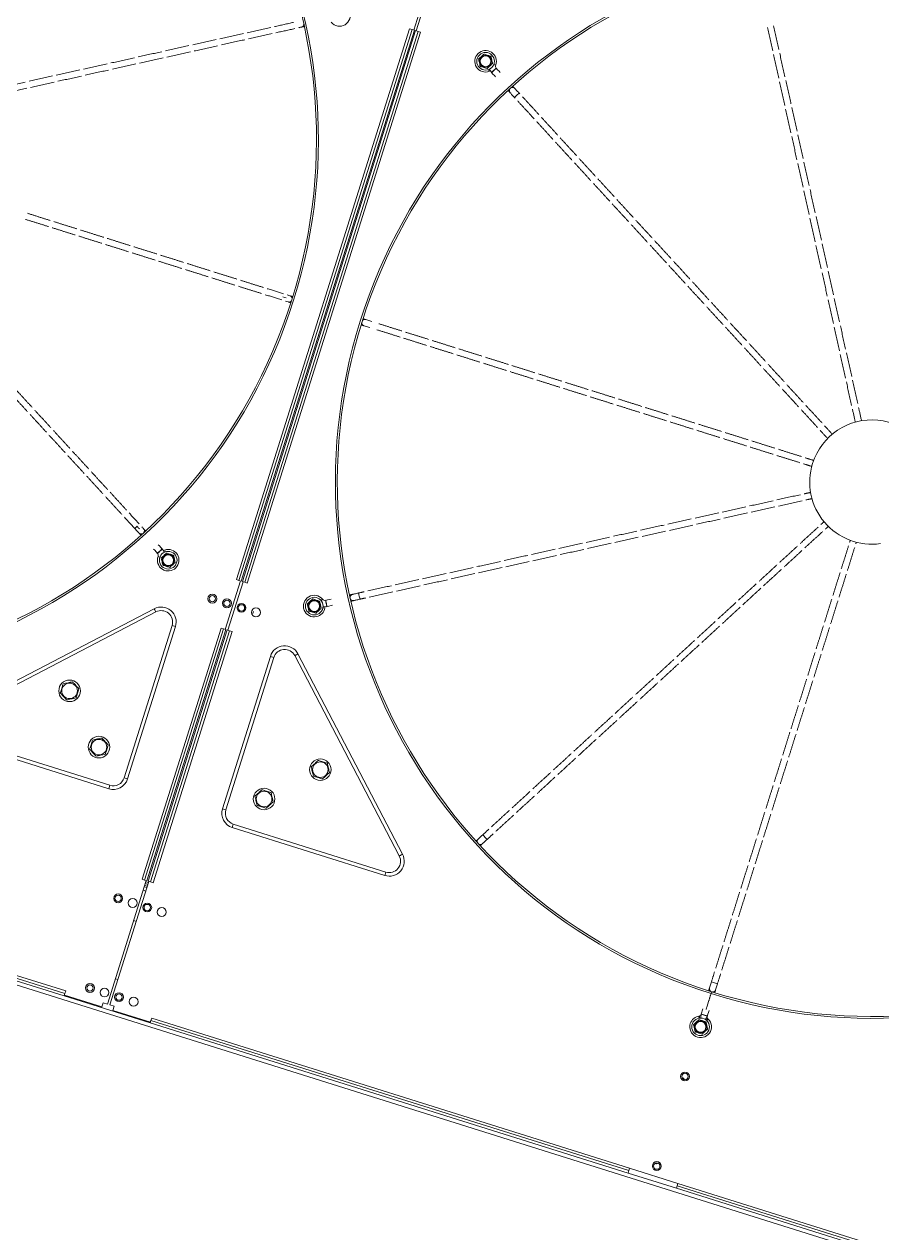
# Model space of a CAD drawing. Header units: metres. Extents: x -17822 to 152406, y -4219 to 19791.
# Drawn here: x 115973.1 to 116040.7, y 6614.1 to 6709.3 of the extents above; entities that cross this region are included whole.
import ezdxf

# ---------------------------------------------------------------- set-up
doc = ezdxf.new("R2010")
doc.units = ezdxf.units.M
doc.header["$LTSCALE"] = 100
doc.header["$MEASUREMENT"] = 0
doc.layers.get('0').update_dxf_attribs({"color": 9, "lineweight": 9})
doc.layers.add('Chiller', color=32, linetype='Continuous', lineweight=9)

# ---------------------------------------------------------------- blocks, each defined once
blk = doc.blocks.new('Chiller')
at = {"layer": 'Chiller', "linetype": 'Continuous'}
for p, q in [((182.382, 27.995), (183.582, 31.81)), ((182.58, 27.932), (183.779, 31.748)), ((182.052, 28.098), (168.407, -15.307)), ((182.243, 28.038), (168.598, -15.367)), ((182.433, 27.979), (168.789, -15.427)), ((168.884, -15.457), (182.529, 27.949)), ((169.075, -15.517), (182.72, 27.889)), ((169.266, -15.577), (182.91, 27.829)), ((182.243, 28.038), (182.052, 28.098)), ((182.243, 28.038), (182.433, 27.979)), ((182.72, 27.889), (182.529, 27.949)), ((182.72, 27.889), (182.91, 27.829)), ((172.2, 6.929), (172.057, 6.974)), ((172.2, 6.929), (172.343, 6.884)), ((172.417, 7.122), (172.63, 7.055)), ((172.481, 6.578), (172.267, 6.645)), ((178.597, 5.18), (179.067, 5.032)), ((178.917, 4.555), (178.447, 4.703)), ((167.538, -19.227), (168.737, -15.411)), ((167.736, -19.289), (168.935, -15.473)), ((168.407, -15.307), (168.598, -15.367)), ((168.598, -15.367), (168.789, -15.427)), ((169.075, -15.517), (168.884, -15.457)), ((169.266, -15.577), (169.075, -15.517)), ((146.154, -25.832), (161.935, -17.6)), ((146.285, -26.083), (162.066, -17.851)), ((168.974, -17.839), (169.047, -17.605)), ((169.047, -17.605), (169.121, -17.372)), ((169.763, -17.816), (169.716, -17.968)), ((169.763, -17.816), (169.716, -17.968)), ((163.341, -18.919), (159.567, -30.925)), ((163.611, -19.003), (159.836, -31.01)), ((163.341, -18.919), (163.611, -19.003)), ((167.207, -19.123), (160.985, -38.918)), ((167.398, -19.183), (161.176, -38.978)), ((167.589, -19.243), (161.366, -39.038)), ((161.462, -39.068), (167.684, -19.273)), ((161.653, -39.128), (167.875, -19.333)), ((161.843, -39.188), (168.066, -19.393)), ((167.398, -19.183), (167.207, -19.123)), ((167.398, -19.183), (167.589, -19.243)), ((167.684, -19.273), (167.875, -19.333)), ((167.875, -19.333), (168.066, -19.393)), ((167.31, -33.359), (171.084, -21.353)), ((171.354, -21.438), (167.58, -33.444)), ((171.354, -21.438), (171.084, -21.353)), ((181.243, -37.072), (173.011, -21.291)), ((173.262, -21.16), (181.494, -36.941)), ((73.814, -22.942), (587.431, -184.399)), ((158.353, -31.784), (146.347, -28.009)), ((158.438, -31.514), (146.432, -27.739)), ((159.567, -30.925), (159.836, -31.01)), ((158.353, -31.784), (158.438, -31.514)), ((167.58, -33.444), (167.31, -33.359)), ((168.084, -34.842), (168.169, -34.573)), ((180.09, -38.617), (168.084, -34.842)), ((168.169, -34.573), (180.175, -38.347)), ((154.909, -47.91), (117.274, -36.079)), ((117.334, -35.889), (154.969, -47.719)), ((154.849, -48.101), (117.214, -36.27)), ((158.256, -48.753), (161.315, -39.022)), ((160.985, -38.918), (161.176, -38.978)), ((161.176, -38.978), (161.366, -39.038)), ((180.09, -38.617), (180.175, -38.347)), ((158.454, -48.815), (161.513, -39.084)), ((161.075, -39.785), (161.273, -39.847)), ((161.165, -39.499), (161.363, -39.561)), ((161.393, -39.466), (161.195, -39.404)), ((161.438, -39.323), (161.24, -39.261)), ((161.483, -39.18), (161.285, -39.118)), ((161.653, -39.128), (161.462, -39.068)), ((161.843, -39.188), (161.653, -39.128)), ((160.326, -42.17), (160.523, -42.232)), ((158.886, -46.749), (159.084, -46.811)), ((205.675, -47.476), (205.823, -47.007)), ((205.823, -47.007), (206.3, -47.157)), ((206.3, -47.157), (206.152, -47.626)), ((154.849, -48.101), (154.909, -47.91)), ((154.849, -48.101), (161.622, -50.23)), ((157.822, -48.979), (154.865, -48.05)), ((154.969, -47.719), (154.909, -47.91)), ((205.623, -48.476), (205.578, -48.62)), ((205.623, -48.476), (205.636, -48.434)), ((205.681, -48.291), (205.636, -48.434)), ((205.681, -48.291), (205.694, -48.249)), ((205.739, -48.106), (205.694, -48.249)), ((205.739, -48.106), (205.752, -48.064)), ((205.797, -47.921), (205.752, -48.064)), ((205.797, -47.921), (205.842, -47.778)), ((157.822, -48.979), (157.926, -48.649)), ((157.926, -48.649), (158.256, -48.753)), ((158.785, -48.919), (158.454, -48.815)), ((158.681, -49.249), (158.785, -48.919)), ((158.681, -49.249), (161.638, -50.179)), ((205.161, -49.112), (205.022, -49.553)), ((205.022, -49.553), (205.161, -49.112)), ((205.444, -49.045), (205.399, -49.188)), ((205.444, -49.045), (205.462, -48.99)), ((205.507, -48.846), (205.462, -48.99)), ((205.499, -49.703), (205.638, -49.262)), ((205.638, -49.262), (205.499, -49.703)), ((205.507, -48.846), (205.52, -48.805)), ((205.565, -48.661), (205.52, -48.805)), ((205.565, -48.661), (205.578, -48.62)), ((161.622, -50.23), (161.682, -50.039)), ((199.256, -62.06), (161.622, -50.23)), ((161.742, -49.848), (161.682, -50.039)), ((199.316, -61.87), (161.682, -50.039)), ((161.742, -49.848), (199.376, -61.679)), ((205.499, -49.703), (205.022, -49.553)), ((205.022, -49.553), (205.499, -49.703)), ((205.505, -49.685), (205.028, -49.535)), ((205.028, -49.535), (205.505, -49.685)), ((199.256, -62.06), (199.316, -61.87)), ((199.376, -61.679), (199.316, -61.87)), ((203.192, -62.878), (199.376, -61.679)), ((199.256, -62.06), (203.072, -63.26)), ((203.072, -63.26), (203.132, -63.069)), ((240.706, -75.09), (203.072, -63.26)), ((203.132, -63.069), (203.192, -62.878)), ((240.766, -74.9), (203.132, -63.069)), ((203.192, -62.878), (240.826, -74.709))]:
    blk.add_line(p, q, dxfattribs=at)
at = {"layer": 'Chiller', "linetype": 'Continuous', "flags": 128}
for points in [[(173.526, 28.226), (173.504, 28.221), (173.468, 28.213), (173.42, 28.202), (173.359, 28.188), (173.318, 28.179)], [(188.872, 24.997), (188.857, 24.984), (188.818, 24.947), (188.758, 24.892), (188.687, 24.828), (188.617, 24.763), (188.557, 24.708), (188.517, 24.671), (188.503, 24.659), (188.503, 24.659)], [(188.884, 24.983), (188.87, 24.97), (188.83, 24.933), (188.771, 24.878), (188.7, 24.814), (188.63, 24.749), (188.57, 24.694), (188.53, 24.657), (188.516, 24.645), (188.516, 24.645)], [(188.834, 25.239), (188.816, 25.246), (188.766, 25.265), (188.69, 25.293), (188.687, 25.294)], [(188.872, 24.997), (188.989, 24.869), (189.103, 24.745), (189.184, 24.656)], [(188.816, 24.318), (188.734, 24.407), (188.621, 24.531), (188.503, 24.659)], [(190.308, 22.692), (190.249, 22.756), (190.193, 22.818), (190.139, 22.876), (190.091, 22.929), (190.049, 22.974), (190.015, 23.011), (189.99, 23.038), (189.975, 23.055)], [(190.677, 23.03), (190.662, 23.017), (190.623, 22.981), (190.563, 22.926), (190.492, 22.861), (190.422, 22.796), (190.362, 22.742), (190.322, 22.705), (190.308, 22.692), (190.308, 22.692)], [(190.344, 23.393), (190.359, 23.376), (190.384, 23.349), (190.417, 23.312), (190.459, 23.267), (190.507, 23.214), (190.561, 23.156), (190.618, 23.094), (190.677, 23.03)], [(160.401, -11.272), (160.415, -11.259), (160.455, -11.223), (160.515, -11.168), (160.585, -11.103)], [(160.734, -11.635), (160.719, -11.618), (160.694, -11.591), (160.66, -11.554), (160.618, -11.509), (160.57, -11.456), (160.517, -11.398), (160.46, -11.336), (160.401, -11.272)], [(160.673, -11.199), (160.634, -11.157), (160.601, -11.121), (160.579, -11.097), (160.572, -11.089)], [(160.775, -11.31), (160.767, -11.301), (160.745, -11.277), (160.712, -11.241), (160.673, -11.199)], [(160.958, -11.14), (160.987, -11.171), (161.028, -11.216), (161.062, -11.253), (161.087, -11.28), (161.102, -11.297)], [(162.206, -13.239), (162.089, -13.111), (161.975, -12.987), (161.893, -12.898)], [(162.193, -13.225), (162.207, -13.212), (162.247, -13.175), (162.307, -13.12), (162.377, -13.056), (162.448, -12.991), (162.508, -12.936), (162.548, -12.899), (162.562, -12.887)], [(162.206, -13.239), (162.22, -13.226), (162.26, -13.189), (162.32, -13.134), (162.39, -13.07), (162.461, -13.005), (162.52, -12.95), (162.56, -12.913), (162.574, -12.901), (162.574, -12.901)], [(162.262, -12.56), (162.343, -12.649), (162.457, -12.773), (162.574, -12.901)], [(162.755, -12.977), (162.761, -12.995), (162.78, -13.046), (162.807, -13.122), (162.808, -13.125)], [(162.243, -13.481), (162.261, -13.488), (162.312, -13.507), (162.388, -13.535), (162.39, -13.536)], [(175.426, -16.941), (175.596, -16.903), (175.76, -16.866), (175.877, -16.84)], [(175.426, -16.941), (175.43, -16.959), (175.442, -17.012), (175.46, -17.091), (175.481, -17.185), (175.501, -17.278), (175.519, -17.357), (175.531, -17.41), (175.535, -17.429), (175.535, -17.429)], [(175.445, -16.936), (175.449, -16.955), (175.461, -17.008), (175.478, -17.087), (175.499, -17.181), (175.52, -17.274), (175.537, -17.353), (175.549, -17.406), (175.553, -17.425)], [(177.551, -16.468), (177.573, -16.463), (177.609, -16.455), (177.658, -16.444), (177.718, -16.43), (177.788, -16.415), (177.865, -16.398), (177.947, -16.379), (178.032, -16.361)], [(178.14, -16.849), (178.056, -16.868), (177.974, -16.886), (177.896, -16.903), (177.827, -16.919), (177.767, -16.932), (177.718, -16.943), (177.682, -16.951), (177.66, -16.956)], [(178.032, -16.361), (178.036, -16.379), (178.048, -16.432), (178.065, -16.511), (178.086, -16.605), (178.107, -16.698), (178.125, -16.777), (178.136, -16.83), (178.14, -16.849), (178.14, -16.849)], [(162.066, -17.851), (162.045, -17.81), (162.024, -17.77), (162.004, -17.732), (161.986, -17.697), (161.97, -17.666), (161.955, -17.639), (161.944, -17.616), (161.935, -17.6)], [(175.379, -17.547), (175.36, -17.544), (175.307, -17.534), (175.227, -17.519), (175.224, -17.519)], [(175.986, -17.328), (175.869, -17.354), (175.704, -17.391), (175.535, -17.429)], [(173.011, -21.291), (173.052, -21.27), (173.091, -21.249), (173.129, -21.229), (173.164, -21.211), (173.196, -21.195), (173.223, -21.181), (173.245, -21.169), (173.262, -21.16)], [(187.451, -35.747), (187.468, -35.732), (187.495, -35.707), (187.532, -35.673), (187.577, -35.631), (187.63, -35.583), (187.688, -35.53), (187.75, -35.473), (187.814, -35.414)], [(188.152, -35.782), (188.088, -35.841), (188.026, -35.898), (187.968, -35.952), (187.915, -36), (187.87, -36.041), (187.833, -36.075), (187.806, -36.1), (187.789, -36.115)], [(188.152, -35.782), (188.139, -35.768), (188.102, -35.729), (188.047, -35.669), (187.983, -35.598), (187.918, -35.528), (187.863, -35.468), (187.827, -35.428), (187.814, -35.414), (187.814, -35.414)], [(181.494, -36.941), (181.477, -36.95), (181.455, -36.961), (181.428, -36.976), (181.397, -36.992), (181.362, -37.01), (181.324, -37.03), (181.284, -37.051), (181.243, -37.072)], [(204.831, -49.707), (204.834, -49.725), (204.843, -49.779), (204.857, -49.859), (204.857, -49.861)]]:
    blk.add_lwpolyline(points, dxfattribs=at)
at = {"layer": 'Chiller', "linetype": 'Continuous'}
for centre, radius in [((188.038, 25.535), 0.693), ((188.038, 25.535), 0.477), ((188.038, 25.535), 0.425), ((163.04, -13.777), 0.693), ((163.04, -13.777), 0.477), ((163.04, -13.777), 0.425), ((166.519, -16.81), 0.35), ((166.519, -16.81), 0.25), ((167.664, -17.17), 0.35), ((167.664, -17.17), 0.25), ((174.543, -17.393), 0.693), ((174.543, -17.393), 0.477), ((174.543, -17.393), 0.425), ((168.809, -17.53), 0.35), ((168.809, -17.53), 0.25), ((169.954, -17.89), 0.35), ((169.954, -17.89), 0.35), ((155.273, -24.07), 0.85), ((155.273, -24.07), 0.612), ((157.585, -28.503), 0.85), ((157.585, -28.503), 0.612), ((175.024, -30.279), 0.85), ((175.024, -30.279), 0.612), ((170.59, -32.591), 0.85), ((170.59, -32.591), 0.612), ((159.097, -40.421), 0.35), ((159.097, -40.421), 0.25), ((160.242, -40.781), 0.35), ((161.387, -41.141), 0.35), ((161.387, -41.141), 0.25), ((162.531, -41.501), 0.35), ((156.878, -47.481), 0.35), ((156.878, -47.481), 0.25), ((158.023, -47.841), 0.35), ((159.168, -48.201), 0.35), ((159.168, -48.201), 0.25), ((160.312, -48.56), 0.35), ((204.973, -50.545), 0.693), ((204.973, -50.545), 0.693), ((204.973, -50.545), 0.477), ((204.973, -50.545), 0.477), ((204.973, -50.545), 0.425), ((204.973, -50.545), 0.425), ((203.743, -54.456), 0.35), ((203.743, -54.456), 0.25), ((201.524, -61.515), 0.35), ((201.524, -61.515), 0.25)]:
    blk.add_circle(centre, radius, dxfattribs=at)
for centre, radius, start, end in [((132.61, 19.374), 42.25, 252.54925, 72.54925), ((132.61, 19.374), 42.1, 252.54925, 72.54925), ((218.468, -7.616), 42.25, 72.54925, 252.54925), ((218.468, -7.616), 42.1, 72.54925, 252.54925), ((218.468, -7.616), 42.25, 252.54925, 72.54925), ((218.468, -7.616), 42.1, 252.54925, 72.54925), ((176.535, 29.151), 0.85, 219.58495, 102.54925), ((173.471, 28.467), 0.247, 282.90186, 357.95999), ((188.038, 25.535), 0.85, 339.58495, 289.58495), ((120.105, 0.55), 72.378, 19.52081, 19.64509), ((189.068, 25.152), 0.75, 198.03207, 222.54925), ((189.068, 25.152), 0.25, 159.58495, 222.54925), ((190.158, 23.221), 0.247, 147.12826, 222.20691), ((190.162, 23.225), 0.247, 42.89211, 117.96544), ((172.556, 6.821), 0.246, 4.71365, 72.32838), ((172.553, 6.813), 0.246, 252.77012, 320.38486), ((178.522, 4.937), 0.246, 184.72157, 252.32046), ((178.524, 4.945), 0.246, 72.77805, 140.37694), ((218.468, -7.616), 4.9, 288.38847, 162.54925), ((218.468, -7.616), 4.9, 162.54925, 277.94934), ((160.919, -11.463), 0.247, 327.13812, 42.19748), ((160.915, -11.467), 0.247, 222.9096, 297.94683), ((163.04, -13.777), 0.85, 159.58495, 109.58495), ((162.009, -13.394), 0.25, 339.58495, 42.54925), ((162.009, -13.394), 0.75, 18.0321, 42.54925), ((174.543, -17.393), 0.85, 39.58495, 282.54925), ((135.81, 30.649), 61.707, 309.51999, 309.66576), ((175.39, -16.692), 0.25, 219.58495, 282.54925), ((177.606, -16.709), 0.247, 102.89077, 177.97065), ((177.608, -16.714), 0.247, 207.13257, 282.20803), ((162.482, -18.649), 1.183, 342.54925, 117.54925), ((162.482, -18.649), 0.9, 342.54925, 117.54925), ((174.543, -17.393), 0.85, 282.54925, 349.58495), ((175.39, -16.692), 0.75, 258.02924, 282.54925), ((172.213, -21.707), 1.183, 27.54925, 162.54925), ((172.213, -21.707), 0.9, 27.54925, 162.54925), ((158.708, -30.655), 1.183, 252.54925, 342.54925), ((158.708, -30.655), 0.9, 252.54925, 342.54925), ((168.439, -33.714), 1.183, 162.54925, 252.54925), ((168.439, -33.714), 0.9, 162.54925, 252.54925), ((187.618, -35.928), 0.246, 132.75626, 200.38736), ((187.623, -35.933), 0.246, 244.72463, 312.31761), ((180.445, -37.488), 1.183, 252.54925, 27.54925), ((180.445, -37.488), 0.9, 252.54925, 27.54925), ((205.912, -47.549), 0.247, 162.90677, 237.95145), ((205.917, -47.551), 0.247, 267.15888, 342.17992), ((204.973, -50.545), 0.85, 162.54925, 45.51356), ((204.973, -50.545), 0.85, 95.51356, 162.54925), ((204.79, -49.46), 0.25, 279.58495, 342.54925), ((254.218, -45.011), 49.55, 185.42887, 185.61042), ((205.744, -49.76), 0.75, 162.54925, 187.06344), ((204.79, -49.46), 0.75, 318.02783, 342.54925), ((167.751, -17.829), 49.55, 319.48809, 319.66964), ((242.191, -86.009), 51.404, 135.43557, 135.61055), ((205.744, -49.76), 0.25, 162.54925, 225.51356), ((203.402, -54.873), 0.35, 28.94631, 72.54938), ((201.483, -60.978), 0.35, 252.54931, 296.15202)]:
    blk.add_arc(centre, radius, start, end, dxfattribs=at)
for points in [[(171.409, 28.267), (172.917, 28.602)], [(167.117, 27.311), (168.97, 27.724)], [(169.257, 27.787), (171.111, 28.2)], [(171.229, 27.714), (169.374, 27.301)], [(173.026, 28.114), (171.521, 27.779)], [(173.758, 28.277), (173.526, 28.226)], [(210.65, 26.352), (210.237, 28.208)], [(210.723, 28.328), (211.136, 26.471)], [(162.816, 26.354), (164.671, 26.767)], [(164.97, 26.833), (166.822, 27.246)], [(166.93, 26.757), (165.077, 26.345)], [(169.086, 27.237), (167.23, 26.824)], [(158.531, 25.4), (160.377, 25.811)], [(160.671, 25.876), (162.528, 26.29)], [(162.644, 25.803), (160.785, 25.389)], [(164.787, 26.28), (162.935, 25.868)], [(211.128, 24.209), (210.715, 26.061)], [(211.202, 26.177), (211.615, 24.321)], [(154.224, 24.441), (156.083, 24.855)], [(156.373, 24.92), (158.231, 25.333)], [(158.346, 24.846), (156.486, 24.433)], [(160.5, 25.326), (158.639, 24.912)], [(149.936, 23.487), (151.783, 23.898)], [(152.082, 23.964), (153.939, 24.378)], [(154.053, 23.891), (152.198, 23.478)], [(156.206, 24.37), (154.351, 23.957)], [(211.606, 22.061), (211.194, 23.91)], [(211.681, 24.021), (212.093, 22.173)], [(151.909, 23.414), (150.048, 22.999)], [(189.975, 23.055), (189.815, 23.229)], [(190.183, 23.568), (190.344, 23.393)], [(190.677, 23.03), (190.738, 22.963)], [(190.371, 22.623), (190.308, 22.692)], [(191.867, 20.994), (190.572, 22.405)], [(190.943, 22.74), (192.231, 21.337)], [(192.429, 21.121), (193.715, 19.721)], [(212.085, 19.908), (211.672, 21.762)], [(212.157, 21.885), (212.57, 20.029)], [(193.347, 19.381), (192.066, 20.777)], [(194.839, 17.756), (193.554, 19.156)], [(193.922, 19.495), (195.206, 18.095)], [(212.563, 17.761), (212.15, 19.614)], [(212.637, 19.73), (213.049, 17.877)], [(196.328, 16.134), (195.044, 17.533)], [(195.406, 17.878), (196.693, 16.476)], [(213.04, 15.615), (212.627, 17.472)], [(213.115, 17.582), (213.526, 15.734)], [(196.889, 16.263), (198.175, 14.861)], [(197.813, 14.516), (196.53, 15.914)], [(213.518, 13.467), (213.106, 15.319)], [(213.591, 15.44), (214.004, 13.586)], [(199.303, 12.893), (198.014, 14.297)], [(198.383, 14.635), (199.665, 13.238)], [(151.948, 13.557), (153.751, 12.99)], [(153.611, 12.51), (151.794, 13.081)], [(155.706, 11.851), (153.897, 12.42)], [(154.039, 12.9), (155.851, 12.33)], [(200.789, 11.274), (199.503, 12.675)], [(199.866, 13.019), (201.154, 11.616)], [(213.997, 11.319), (213.584, 13.172)], [(214.069, 13.294), (214.483, 11.436)], [(157.806, 11.191), (155.993, 11.761)], [(156.139, 12.239), (157.96, 11.667)], [(158.244, 11.578), (160.047, 11.011)], [(159.901, 10.533), (158.094, 11.101)], [(160.336, 10.92), (162.151, 10.35)], [(202.278, 9.652), (200.993, 11.052)], [(201.352, 11.4), (202.635, 10.002)], [(214.474, 9.175), (214.06, 11.032)], [(214.548, 11.143), (214.961, 9.288)], [(162.004, 9.872), (160.188, 10.442)], [(164.106, 9.211), (162.287, 9.783)], [(162.431, 10.262), (164.254, 9.689)], [(164.539, 9.599), (166.346, 9.031)], [(202.847, 9.771), (204.127, 8.376)], [(166.2, 8.553), (164.393, 9.121)], [(166.632, 8.941), (168.446, 8.371)], [(203.762, 8.035), (202.48, 9.432)], [(214.953, 7.023), (214.541, 8.873)], [(215.026, 8.998), (215.438, 7.143)], [(168.297, 7.893), (166.486, 8.463)], [(170.398, 7.233), (168.584, 7.803)], [(168.733, 8.281), (170.553, 7.708)], [(205.252, 6.412), (203.971, 7.807)], [(204.333, 8.153), (205.619, 6.751)], [(171.981, 6.735), (170.685, 7.143)], [(170.84, 7.618), (172.131, 7.212)], [(172.63, 7.055), (172.846, 6.987)], [(215.431, 4.873), (215.018, 6.729)], [(215.504, 6.847), (215.917, 4.993)], [(172.697, 6.51), (172.481, 6.578)], [(206.743, 4.787), (205.456, 6.189)], [(205.817, 6.536), (207.104, 5.134)], [(178.447, 4.703), (178.231, 4.771)], [(178.381, 5.248), (178.597, 5.18)], [(179.621, 4.858), (181.444, 4.285)], [(207.307, 4.913), (208.592, 3.513)], [(181.297, 3.807), (179.484, 4.377)], [(181.731, 4.195), (183.538, 3.626)], [(208.226, 3.172), (206.939, 4.574)], [(215.91, 2.723), (215.495, 4.586)], [(215.982, 4.7), (216.393, 2.854)], [(183.387, 3.15), (181.584, 3.717)], [(185.494, 2.488), (183.673, 3.06)], [(183.825, 3.536), (185.64, 2.966)], [(185.927, 2.876), (187.743, 2.305)], [(209.716, 1.548), (208.433, 2.947)], [(208.791, 3.295), (210.078, 1.894)], [(187.596, 1.827), (185.78, 2.397)], [(188.025, 2.216), (189.838, 1.646)], [(216.388, 0.578), (215.974, 2.434)], [(216.459, 2.558), (216.872, 0.703)], [(189.682, 1.171), (187.876, 1.739)], [(191.792, 0.508), (189.974, 1.079)], [(190.117, 1.558), (191.926, 0.99)], [(211.203, -0.071), (209.921, 1.326)], [(210.282, 1.671), (211.563, 0.275)], [(193.887, -0.151), (192.077, 0.418)], [(192.213, 0.899), (194.036, 0.326)], [(194.323, 0.236), (196.129, -0.332)], [(211.769, 0.051), (213.053, -1.347)], [(216.868, -1.582), (216.453, 0.283)], [(216.939, 0.404), (217.349, -1.442)], [(151.951, -2.067), (150.672, -0.673)], [(151.031, -0.325), (152.317, -1.726)], [(195.984, -0.81), (194.176, -0.242)], [(198.086, -1.471), (196.269, -0.9)], [(196.417, -0.422), (198.23, -0.992)], [(212.696, -1.698), (211.406, -0.292)], [(200.187, -2.131), (198.374, -1.561)], [(198.517, -1.082), (200.333, -1.653)], [(200.615, -1.742), (202.429, -2.312)], [(213.254, -1.566), (214.537, -2.964)], [(217.16, -2.893), (216.932, -1.87)], [(217.415, -1.738), (217.648, -2.785)], [(153.442, -3.691), (152.156, -2.289)], [(152.524, -1.952), (153.807, -3.349)], [(202.279, -2.789), (200.467, -2.219)], [(202.71, -2.4), (204.52, -2.969)], [(214.19, -3.326), (212.901, -1.921)], [(154.005, -3.565), (155.293, -4.968)], [(204.386, -3.451), (202.57, -2.88)], [(206.479, -4.109), (204.671, -3.541)], [(204.811, -3.061), (206.623, -3.63)], [(206.911, -3.721), (208.725, -4.291)], [(214.974, -4.18), (214.39, -3.543)], [(214.745, -3.19), (215.343, -3.842)], [(154.925, -5.307), (153.645, -3.912)], [(208.581, -4.77), (206.769, -4.2)], [(209.007, -4.38), (210.819, -4.949)], [(156.421, -6.936), (155.133, -5.533)], [(155.497, -5.191), (156.779, -6.587)], [(210.686, -5.432), (208.869, -4.86)], [(212.787, -6.092), (210.973, -5.522)], [(211.101, -5.038), (212.913, -5.608)], [(213.2, -5.698), (213.874, -5.91)], [(213.724, -6.387), (213.072, -6.182)], [(157.902, -8.549), (156.616, -7.149)], [(156.98, -6.806), (158.274, -8.215)], [(158.469, -8.428), (159.755, -9.829)], [(213.119, -8.55), (213.637, -8.435)], [(159.393, -10.174), (158.109, -8.776)], [(208.836, -9.504), (210.68, -9.093)], [(210.976, -9.027), (212.83, -8.615)], [(212.962, -9.097), (211.113, -9.509)], [(213.745, -8.923), (213.261, -9.031)], [(160.401, -11.272), (159.597, -10.397)], [(159.959, -10.051), (160.755, -10.919)], [(204.539, -10.46), (206.397, -10.047)], [(206.682, -9.983), (208.537, -9.57)], [(208.668, -10.053), (206.809, -10.467)], [(210.814, -9.576), (208.961, -9.988)], [(161.102, -11.297), (161.263, -11.471)], [(200.244, -11.416), (202.101, -11.003)], [(202.386, -10.939), (204.241, -10.527)], [(204.373, -11.009), (202.515, -11.423)], [(206.515, -10.533), (204.66, -10.946)], [(212.818, -12.463), (214.221, -11.174)], [(214.439, -10.974), (214.693, -10.741)], [(215.032, -11.109), (214.804, -11.318)], [(160.894, -11.81), (160.734, -11.635)], [(195.952, -12.372), (197.81, -11.958)], [(198.103, -11.893), (199.956, -11.48)], [(200.064, -11.968), (198.21, -12.381)], [(202.217, -11.489), (200.365, -11.902)], [(214.58, -11.524), (213.177, -12.811)], [(216.712, -12.368), (216.762, -12.209)], [(217.239, -12.359), (217.2, -12.481)], [(191.66, -13.327), (193.513, -12.915)], [(193.8, -12.851), (195.661, -12.436)], [(195.771, -12.924), (193.921, -13.336)], [(197.924, -12.445), (196.065, -12.859)], [(211.203, -13.945), (212.604, -12.659)], [(212.951, -13.019), (211.552, -14.303)], [(216.055, -14.457), (216.623, -12.652)], [(217.109, -12.771), (216.538, -14.588)], [(187.355, -14.285), (189.221, -13.87)], [(189.509, -13.806), (191.363, -13.393)], [(191.479, -13.88), (189.628, -14.292)], [(193.626, -13.402), (191.769, -13.815)], [(209.583, -15.432), (210.985, -14.145)], [(183.07, -15.239), (184.922, -14.827)], [(185.214, -14.762), (187.072, -14.348)], [(187.187, -14.835), (185.327, -15.249)], [(189.331, -14.358), (187.478, -14.77)], [(211.336, -14.502), (209.929, -15.793)], [(215.394, -16.558), (215.965, -14.743)], [(216.449, -14.872), (215.878, -16.686)], [(178.772, -16.196), (180.622, -15.784)], [(180.918, -15.718), (182.781, -15.304)], [(182.889, -15.792), (181.033, -16.205)], [(185.041, -15.313), (183.187, -15.725)], [(207.96, -16.922), (209.36, -15.636)], [(209.713, -15.991), (208.308, -17.281)], [(177.32, -16.519), (177.551, -16.468)], [(177.66, -16.956), (177.428, -17.007)], [(178.032, -16.361), (178.482, -16.26)], [(178.588, -16.749), (178.14, -16.849)], [(180.742, -16.27), (178.88, -16.684)], [(206.34, -18.408), (207.745, -17.119)], [(214.736, -18.652), (215.304, -16.846)], [(215.787, -16.977), (215.217, -18.789)], [(208.092, -17.479), (206.688, -18.768)], [(204.72, -19.895), (206.12, -18.611)], [(206.47, -18.968), (205.066, -20.256)], [(214.077, -20.75), (214.645, -18.941)], [(215.128, -19.075), (214.558, -20.888)], [(203.103, -21.38), (204.499, -20.098)], [(204.849, -20.456), (203.441, -21.748)], [(201.481, -22.869), (202.877, -21.587)], [(213.416, -22.852), (213.985, -21.042)], [(214.468, -21.173), (213.897, -22.988)], [(203.227, -21.945), (201.82, -23.237)], [(199.86, -24.357), (201.261, -23.07)], [(201.606, -23.433), (200.203, -24.72)], [(212.757, -24.948), (213.326, -23.138)], [(213.807, -23.275), (213.237, -25.088)], [(198.241, -25.843), (199.636, -24.563)], [(199.985, -24.92), (198.578, -26.212)], [(212.096, -27.052), (212.667, -25.234)], [(213.147, -25.375), (212.578, -27.185)], [(196.619, -27.332), (198.022, -26.044)], [(198.366, -26.407), (196.963, -27.694)], [(194.998, -28.82), (196.393, -27.539)], [(211.439, -29.141), (212.006, -27.338)], [(212.488, -27.472), (211.918, -29.286)], [(196.743, -27.896), (195.343, -29.182)], [(193.379, -30.306), (194.773, -29.026)], [(195.121, -29.386), (193.718, -30.673)], [(210.778, -31.245), (211.347, -29.435)], [(211.827, -29.574), (211.257, -31.387)], [(191.752, -31.799), (193.156, -30.51)], [(193.495, -30.878), (192.099, -32.16)], [(190.138, -33.281), (191.536, -31.998)], [(191.88, -32.36), (190.475, -33.65)], [(210.117, -33.346), (210.688, -31.529)], [(211.166, -31.678), (210.598, -33.484)], [(188.514, -34.772), (189.914, -33.486)], [(190.255, -33.852), (188.858, -35.134)], [(209.46, -35.438), (210.028, -33.628)], [(210.507, -33.774), (209.937, -35.588)], [(187.814, -35.414), (188.297, -34.97)], [(187.284, -35.9), (187.451, -35.747)], [(187.789, -36.115), (187.622, -36.269)], [(188.639, -35.335), (188.152, -35.782)], [(208.8, -37.538), (209.37, -35.724)], [(209.848, -35.87), (209.276, -37.689)], [(208.138, -39.643), (208.71, -37.822)], [(209.187, -37.971), (208.618, -39.782)], [(207.48, -41.735), (208.05, -39.923)], [(208.526, -40.075), (207.957, -41.885)], [(206.82, -43.836), (207.389, -42.024)], [(207.869, -42.167), (207.299, -43.978)], [(206.161, -45.931), (206.73, -44.122)], [(207.208, -44.269), (206.637, -46.083)], [(205.823, -47.007), (206.07, -46.219)], [(206.549, -46.364), (206.3, -47.157)], [(205.604, -47.703), (205.675, -47.476)], [(206.152, -47.626), (206.081, -47.852)]]:
    blk.add_open_spline(points, degree=1, dxfattribs=at)
for points, knots in [([(187.912, 26.099), (187.898, 26.086), (187.855, 26.046), (187.775, 25.973), (187.673, 25.88), (187.573, 25.788), (187.511, 25.731), (187.487, 25.709)], [0, 0, 0, 0, 0.111314, 0.32527, 0.540883, 0.820939, 1, 1, 1, 1]), ([(188.463, 25.926), (188.444, 25.932), (188.389, 25.949), (188.285, 25.982), (188.153, 26.023), (188.024, 26.064), (187.943, 26.089), (187.912, 26.099)], [0, 0, 0, 0, 0.111362, 0.325305, 0.54091, 0.820973, 1, 1, 1, 1]), ([(188.588, 25.362), (188.586, 25.373), (188.577, 25.414), (188.555, 25.511), (188.521, 25.665), (188.489, 25.809), (188.468, 25.901), (188.464, 25.923), (188.463, 25.926)], [0, 0, 0, 0, 0.061569, 0.2437139, 0.5002141, 0.8697384, 0.9815609, 1, 1, 1, 1]), ([(187.487, 25.709), (187.489, 25.698), (187.498, 25.657), (187.52, 25.56), (187.554, 25.406), (187.586, 25.262), (187.607, 25.169), (187.612, 25.148), (187.612, 25.145)], [0, 0, 0, 0, 0.061533, 0.243717, 0.500216, 0.869735, 0.981561, 1, 1, 1, 1]), ([(187.612, 25.145), (187.631, 25.139), (187.686, 25.122), (187.79, 25.089), (187.922, 25.048), (188.051, 25.007), (188.132, 24.982), (188.163, 24.972)], [0, 0, 0, 0, 0.1112877, 0.3252305, 0.5408352, 0.8208977, 1, 1, 1, 1]), ([(188.163, 24.972), (188.178, 24.985), (188.22, 25.024), (188.3, 25.098), (188.402, 25.191), (188.502, 25.283), (188.564, 25.34), (188.588, 25.362)], [0, 0, 0, 0, 0.1113186, 0.3252305, 0.5408487, 0.8209009, 1, 1, 1, 1]), ([(162.914, -13.214), (162.9, -13.227), (162.857, -13.266), (162.777, -13.34), (162.675, -13.433), (162.575, -13.525), (162.513, -13.582), (162.489, -13.604)], [0, 0, 0, 0, 0.111318, 0.325274, 0.540888, 0.820939, 1, 1, 1, 1]), ([(163.465, -13.387), (163.446, -13.381), (163.391, -13.364), (163.288, -13.331), (163.156, -13.29), (163.026, -13.249), (162.946, -13.224), (162.914, -13.214)], [0, 0, 0, 0, 0.111362, 0.325227, 0.540913, 0.820897, 1, 1, 1, 1]), ([(162.489, -13.604), (162.491, -13.615), (162.501, -13.656), (162.522, -13.753), (162.557, -13.907), (162.589, -14.051), (162.609, -14.143), (162.614, -14.165), (162.615, -14.168)], [0, 0, 0, 0, 0.061533, 0.243712, 0.500216, 0.869734, 0.981565, 1, 1, 1, 1]), ([(162.615, -14.168), (162.633, -14.174), (162.689, -14.191), (162.792, -14.224), (162.924, -14.265), (163.054, -14.306), (163.134, -14.331), (163.165, -14.341)], [0, 0, 0, 0, 0.1112877, 0.3252305, 0.5408352, 0.8208977, 1, 1, 1, 1]), ([(163.165, -14.341), (163.18, -14.328), (163.223, -14.288), (163.302, -14.215), (163.405, -14.122), (163.505, -14.03), (163.567, -13.973), (163.591, -13.951)], [0, 0, 0, 0, 0.111318, 0.325265, 0.540888, 0.820939, 1, 1, 1, 1]), ([(163.591, -13.951), (163.588, -13.94), (163.579, -13.899), (163.558, -13.802), (163.523, -13.648), (163.491, -13.504), (163.471, -13.411), (163.466, -13.39), (163.465, -13.387)], [0, 0, 0, 0, 0.061533, 0.243712, 0.500216, 0.869735, 0.981557, 1, 1, 1, 1]), ([(174.417, -16.83), (174.403, -16.843), (174.36, -16.882), (174.28, -16.956), (174.178, -17.049), (174.078, -17.141), (174.016, -17.198), (173.992, -17.22)], [0, 0, 0, 0, 0.111318, 0.325274, 0.540888, 0.820939, 1, 1, 1, 1]), ([(174.968, -17.003), (174.958, -17), (174.918, -16.987), (174.823, -16.957), (174.672, -16.91), (174.531, -16.866), (174.441, -16.837), (174.42, -16.831), (174.417, -16.83)], [0, 0, 0, 0, 0.0615681, 0.2437281, 0.5002132, 0.8697422, 0.9815728, 1, 1, 1, 1]), ([(175.093, -17.567), (175.089, -17.547), (175.077, -17.491), (175.053, -17.385), (175.023, -17.25), (174.993, -17.117), (174.975, -17.035), (174.968, -17.003)], [0, 0, 0, 0, 0.111356, 0.325272, 0.540886, 0.820939, 1, 1, 1, 1]), ([(173.992, -17.22), (173.996, -17.24), (174.009, -17.296), (174.032, -17.402), (174.062, -17.537), (174.092, -17.67), (174.11, -17.752), (174.117, -17.784)], [0, 0, 0, 0, 0.111319, 0.325235, 0.540889, 0.820901, 1, 1, 1, 1]), ([(174.117, -17.784), (174.128, -17.787), (174.168, -17.8), (174.263, -17.829), (174.413, -17.877), (174.554, -17.921), (174.644, -17.949), (174.665, -17.956), (174.668, -17.957)], [0, 0, 0, 0, 0.061496, 0.243656, 0.500221, 0.869749, 0.981504, 1, 1, 1, 1]), ([(174.668, -17.957), (174.683, -17.944), (174.725, -17.904), (174.805, -17.831), (174.907, -17.737), (175.007, -17.646), (175.069, -17.589), (175.093, -17.567)], [0, 0, 0, 0, 0.111319, 0.325226, 0.540849, 0.820901, 1, 1, 1, 1]), ([(154.54, -24.233), (154.55, -24.202), (154.597, -24.054), (154.674, -23.807), (154.738, -23.603), (154.765, -23.517)], [0, 0, 0, 0, 0.13214, 0.636315, 1, 1, 1, 1]), ([(154.765, -23.517), (154.829, -23.503), (154.957, -23.475), (155.207, -23.419), (155.385, -23.379), (155.498, -23.354)], [0, 0, 0, 0, 0.264901, 0.53549, 1, 1, 1, 1]), ([(155.498, -23.354), (155.542, -23.402), (155.631, -23.499), (155.804, -23.687), (155.927, -23.822), (156.005, -23.907)], [0, 0, 0, 0, 0.264862, 0.535466, 1, 1, 1, 1]), ([(155.048, -24.786), (155.004, -24.738), (154.915, -24.641), (154.742, -24.453), (154.618, -24.318), (154.54, -24.233)], [0, 0, 0, 0, 0.264847, 0.535435, 1, 1, 1, 1]), ([(155.78, -24.623), (155.717, -24.637), (155.588, -24.666), (155.339, -24.721), (155.161, -24.761), (155.048, -24.786)], [0, 0, 0, 0, 0.264861, 0.535463, 1, 1, 1, 1]), ([(156.005, -23.907), (155.979, -23.993), (155.914, -24.197), (155.837, -24.444), (155.79, -24.592), (155.78, -24.623)], [0, 0, 0, 0, 0.363685, 0.86786, 1, 1, 1, 1]), ([(156.853, -28.666), (156.88, -28.581), (156.944, -28.376), (157.022, -28.129), (157.068, -27.981), (157.078, -27.95)], [0, 0, 0, 0, 0.3636822, 0.8678538, 1, 1, 1, 1]), ([(157.078, -27.95), (157.141, -27.936), (157.27, -27.908), (157.519, -27.852), (157.698, -27.812), (157.811, -27.787)], [0, 0, 0, 0, 0.2648624, 0.5354617, 1, 1, 1, 1]), ([(157.811, -27.787), (157.855, -27.835), (157.944, -27.932), (158.116, -28.12), (158.24, -28.255), (158.318, -28.34)], [0, 0, 0, 0, 0.264901, 0.53549, 1, 1, 1, 1]), ([(158.318, -28.34), (158.308, -28.371), (158.262, -28.519), (158.184, -28.766), (158.12, -28.971), (158.093, -29.056)], [0, 0, 0, 0, 0.1321462, 0.6363178, 1, 1, 1, 1]), ([(157.36, -29.219), (157.316, -29.171), (157.227, -29.074), (157.055, -28.886), (156.931, -28.751), (156.853, -28.666)], [0, 0, 0, 0, 0.264862, 0.535466, 1, 1, 1, 1]), ([(158.093, -29.056), (158.029, -29.07), (157.901, -29.099), (157.652, -29.154), (157.473, -29.194), (157.36, -29.219)], [0, 0, 0, 0, 0.264844, 0.535433, 1, 1, 1, 1]), ([(174.308, -30.054), (174.355, -30.01), (174.452, -29.921), (174.641, -29.748), (174.775, -29.624), (174.86, -29.546)], [0, 0, 0, 0, 0.264878, 0.535454, 1, 1, 1, 1]), ([(174.471, -30.786), (174.456, -30.723), (174.428, -30.594), (174.372, -30.345), (174.333, -30.167), (174.308, -30.054)], [0, 0, 0, 0, 0.264878, 0.535454, 1, 1, 1, 1]), ([(174.86, -29.546), (174.891, -29.556), (175.04, -29.603), (175.286, -29.68), (175.491, -29.744), (175.576, -29.771)], [0, 0, 0, 0, 0.1321493, 0.636286, 1, 1, 1, 1]), ([(175.576, -29.771), (175.591, -29.835), (175.619, -29.963), (175.675, -30.213), (175.714, -30.391), (175.74, -30.504)], [0, 0, 0, 0, 0.264862, 0.535477, 1, 1, 1, 1]), ([(175.187, -31.012), (175.101, -30.985), (174.897, -30.92), (174.65, -30.843), (174.501, -30.796), (174.471, -30.786)], [0, 0, 0, 0, 0.363714, 0.867851, 1, 1, 1, 1]), ([(175.74, -30.504), (175.692, -30.548), (175.595, -30.637), (175.406, -30.81), (175.272, -30.933), (175.187, -31.012)], [0, 0, 0, 0, 0.264862, 0.535477, 1, 1, 1, 1]), ([(169.874, -32.366), (169.922, -32.322), (170.019, -32.233), (170.208, -32.061), (170.342, -31.937), (170.427, -31.859)], [0, 0, 0, 0, 0.2648571, 0.5354742, 1, 1, 1, 1]), ([(170.038, -33.099), (170.023, -33.035), (169.995, -32.907), (169.939, -32.658), (169.9, -32.479), (169.874, -32.366)], [0, 0, 0, 0, 0.264855, 0.535471, 1, 1, 1, 1]), ([(170.427, -31.859), (170.513, -31.886), (170.717, -31.95), (170.964, -32.028), (171.113, -32.074), (171.143, -32.084)], [0, 0, 0, 0, 0.363714, 0.867851, 1, 1, 1, 1]), ([(171.143, -32.084), (171.158, -32.147), (171.186, -32.276), (171.242, -32.525), (171.281, -32.704), (171.307, -32.817)], [0, 0, 0, 0, 0.2648796, 0.5354574, 1, 1, 1, 1]), ([(170.754, -33.324), (170.723, -33.314), (170.575, -33.268), (170.328, -33.19), (170.123, -33.126), (170.038, -33.099)], [0, 0, 0, 0, 0.1321493, 0.636286, 1, 1, 1, 1]), ([(171.307, -32.817), (171.259, -32.861), (171.162, -32.95), (170.973, -33.122), (170.839, -33.246), (170.754, -33.324)], [0, 0, 0, 0, 0.264884, 0.53546, 1, 1, 1, 1]), ([(204.422, -50.372), (204.437, -50.358), (204.479, -50.319), (204.559, -50.246), (204.661, -50.152), (204.761, -50.06), (204.823, -50.003), (204.847, -49.981)], [0, 0, 0, 0, 0.111318, 0.325274, 0.540888, 0.820939, 1, 1, 1, 1]), ([(204.847, -49.981), (204.839, -49.988), (204.808, -50.017), (204.735, -50.084), (204.619, -50.191), (204.51, -50.291), (204.44, -50.355), (204.424, -50.37), (204.422, -50.372)], [0, 0, 0, 0, 0.061533, 0.243712, 0.500216, 0.869735, 0.981557, 1, 1, 1, 1]), ([(204.547, -50.935), (204.545, -50.925), (204.536, -50.884), (204.514, -50.787), (204.48, -50.632), (204.448, -50.488), (204.427, -50.396), (204.423, -50.375), (204.422, -50.372)], [0, 0, 0, 0, 0.061533, 0.243721, 0.500216, 0.869734, 0.981565, 1, 1, 1, 1]), ([(204.422, -50.372), (204.426, -50.391), (204.439, -50.447), (204.462, -50.553), (204.493, -50.688), (204.522, -50.821), (204.54, -50.903), (204.547, -50.935)], [0, 0, 0, 0, 0.111318, 0.325265, 0.540888, 0.820939, 1, 1, 1, 1]), ([(204.847, -49.981), (204.866, -49.987), (204.921, -50.004), (205.025, -50.037), (205.157, -50.079), (205.287, -50.119), (205.367, -50.144), (205.398, -50.154)], [0, 0, 0, 0, 0.1112877, 0.3252305, 0.5408352, 0.8208977, 1, 1, 1, 1]), ([(205.398, -50.154), (205.379, -50.148), (205.324, -50.131), (205.221, -50.099), (205.088, -50.057), (204.959, -50.016), (204.879, -49.991), (204.847, -49.981)], [0, 0, 0, 0, 0.111362, 0.325305, 0.54091, 0.820973, 1, 1, 1, 1]), ([(205.398, -50.154), (205.4, -50.165), (205.41, -50.206), (205.431, -50.303), (205.466, -50.457), (205.498, -50.601), (205.518, -50.693), (205.523, -50.715), (205.524, -50.718)], [0, 0, 0, 0, 0.061533, 0.243712, 0.500216, 0.869735, 0.981557, 1, 1, 1, 1]), ([(205.524, -50.718), (205.519, -50.699), (205.507, -50.642), (205.483, -50.536), (205.453, -50.401), (205.423, -50.268), (205.405, -50.186), (205.398, -50.154)], [0, 0, 0, 0, 0.111356, 0.325272, 0.540886, 0.820939, 1, 1, 1, 1]), ([(205.098, -51.108), (205.079, -51.102), (205.024, -51.085), (204.921, -51.052), (204.789, -51.011), (204.659, -50.97), (204.579, -50.945), (204.547, -50.935)], [0, 0, 0, 0, 0.111362, 0.325305, 0.54091, 0.820973, 1, 1, 1, 1]), ([(204.547, -50.935), (204.566, -50.941), (204.622, -50.958), (204.725, -50.991), (204.857, -51.032), (204.987, -51.073), (205.067, -51.098), (205.098, -51.108)], [0, 0, 0, 0, 0.1112877, 0.3252305, 0.5408352, 0.8208977, 1, 1, 1, 1]), ([(205.524, -50.718), (205.509, -50.731), (205.466, -50.77), (205.386, -50.844), (205.284, -50.937), (205.184, -51.029), (205.122, -51.086), (205.098, -51.108)], [0, 0, 0, 0, 0.111356, 0.325264, 0.540886, 0.820939, 1, 1, 1, 1]), ([(205.098, -51.108), (205.106, -51.101), (205.137, -51.073), (205.21, -51.005), (205.327, -50.898), (205.436, -50.799), (205.505, -50.735), (205.521, -50.72), (205.524, -50.718)], [0, 0, 0, 0, 0.061533, 0.243721, 0.500216, 0.869734, 0.981565, 1, 1, 1, 1])]:
    blk.add_open_spline(points, degree=3, knots=knots, dxfattribs=at)

msp = doc.modelspace()

# ---------------------------------------------------------------- block references
at = {"color": 2}
msp.add_blockref('Chiller', (115821.419, 6680.837), dxfattribs=at)

doc.saveas('drawing.dxf')
